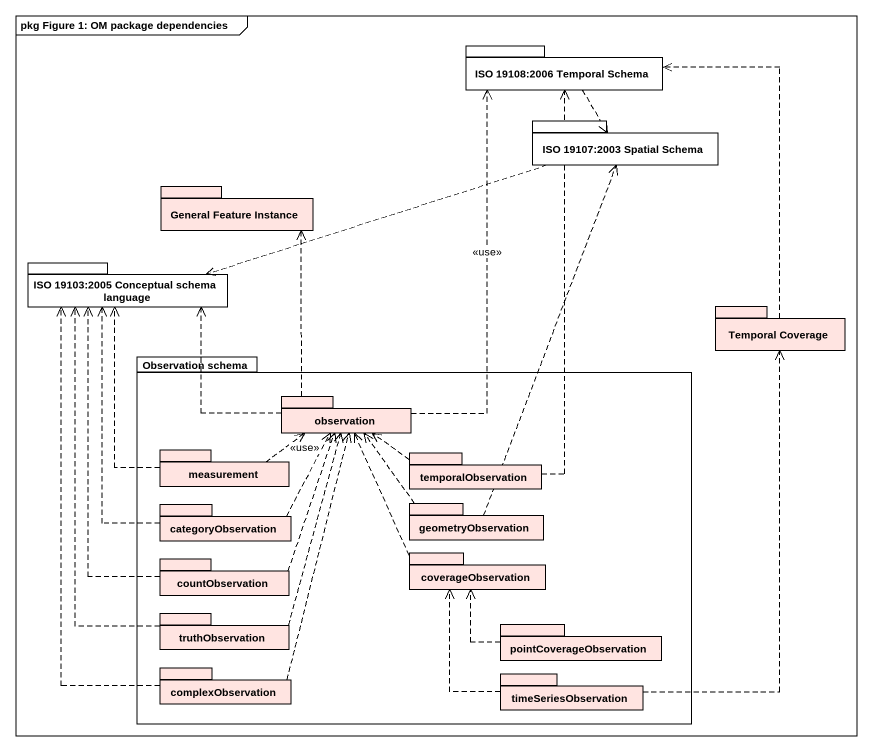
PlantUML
@startuml
mainframe pkg Figure 1: OM package dependencies
package "ISO 19108:2006 Temporal Schema" as ISO_19108_2006_Temporal {
}
package "ISO 19107:2003 Spatial Schema" as ISO_19107_2003_Spatial {
}
package "General Feature Instance" as General_Feature_Instance #FFE4E1 {
}
package "ISO 19103:2005 Conceptual schema language" as ISO_19103_2005_Conceptual {
}
package "Temporal Coverage" as Temporal_Coverage #FFE4E1 {
}
package "Observation schema" as Observation_schema #FFFFFF {
  package observation #FFE4E1 {
  }
  package measurement #FFE4E1 {
  }
  package temporalObservation #FFE4E1 {
  }
  package categoryObservation #FFE4E1 {
  }
  package geometryObservation #FFE4E1 {
  }
  package countObservation #FFE4E1 {
  }
  package coverageObservation #FFE4E1 {
  }
  package truthObservation #FFE4E1 {
  }
  package pointCoverageObservation #FFE4E1 {
  }
  package complexObservation #FFE4E1 {
  }
  package timeSeriesObservation #FFE4E1 {
  }
}
ISO_19108_2006_Temporal ..> ISO_19107_2003_Spatial
ISO_19107_2003_Spatial .left.> ISO_19103_2005_Conceptual
Temporal_Coverage .up.> ISO_19108_2006_Temporal
observation .up.> ISO_19108_2006_Temporal : <<use>>
observation .up.> General_Feature_Instance
observation .left.> ISO_19103_2005_Conceptual
measurement .up.> ISO_19103_2005_Conceptual
measurement .right.> observation : <<use>>
temporalObservation .up.> ISO_19108_2006_Temporal
temporalObservation .left.> observation
categoryObservation .up.> ISO_19103_2005_Conceptual
categoryObservation .up.> observation
geometryObservation .up.> ISO_19107_2003_Spatial
geometryObservation .up.> observation
countObservation .up.> ISO_19103_2005_Conceptual
countObservation .up.> observation
coverageObservation .up.> observation
truthObservation .up.> ISO_19103_2005_Conceptual
truthObservation .up.> observation
pointCoverageObservation .up.> coverageObservation
complexObservation .up.> ISO_19103_2005_Conceptual
complexObservation .up.> observation
timeSeriesObservation .up.> Temporal_Coverage
timeSeriesObservation .up.> coverageObservation
@enduml
